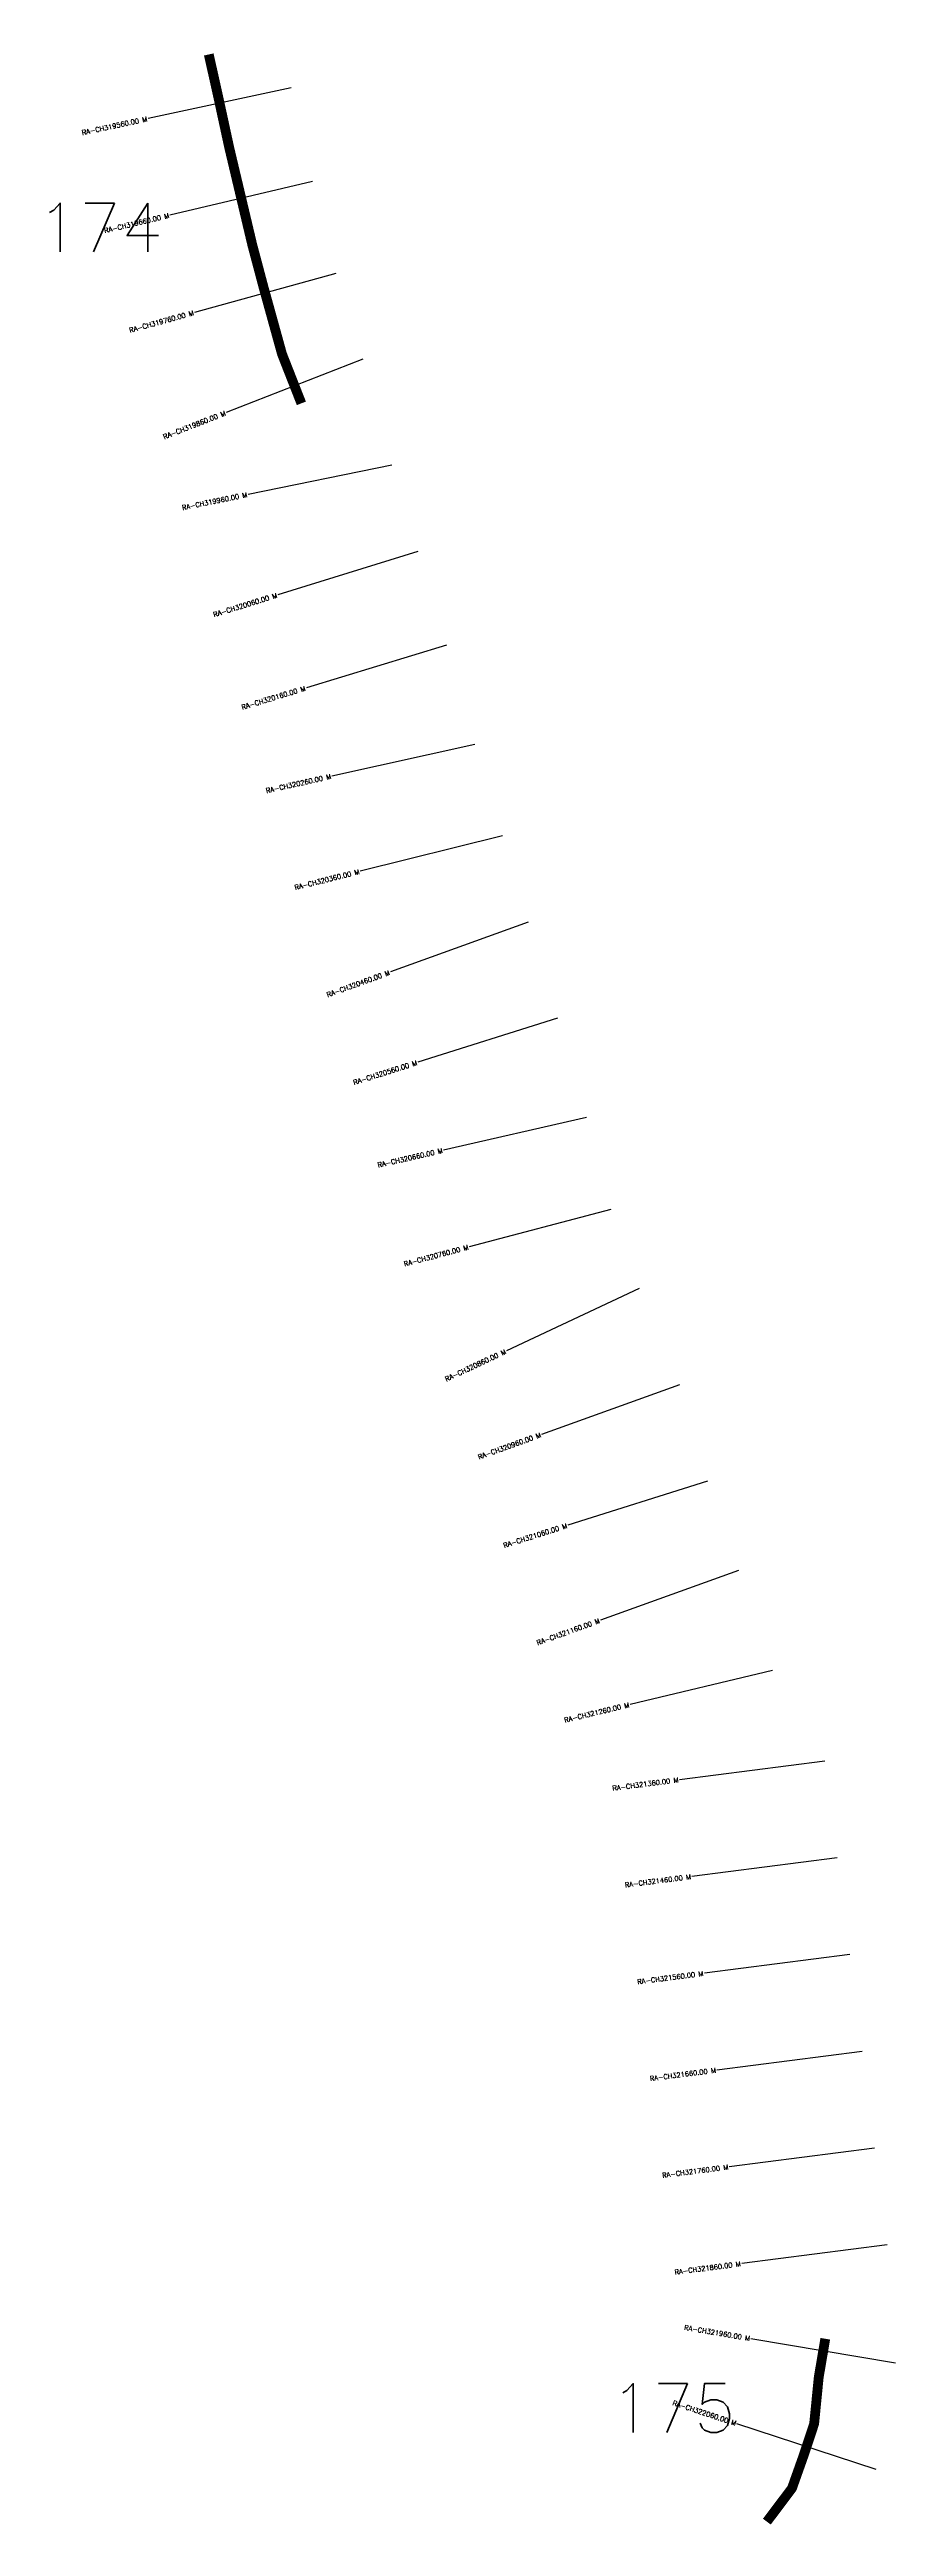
# Model space of a CAD drawing. Header units: metres. Extents: x 287512 to 290466, y 1998981 to 2001529.
# Drawn here: x 287512 to 288378, y 1998981 to 2001520 of the extents above; entities that cross this region are included whole.
import ezdxf
from ezdxf.enums import TextEntityAlignment as Align

# ---------------------------------------------------------------- set-up
doc = ezdxf.new("R2010")
doc.units = ezdxf.units.M
doc.header["$MEASUREMENT"] = 0
for name, color, linetype in [('ARTIFICIALLY PROTECTED', 4, 'Continuous'), ('CS', 134, 'Continuous'), ('CSMark', 6, 'Continuous')]:
    doc.layers.add(name, color=color, linetype=linetype)
doc.styles.get("Standard").update_dxf_attribs({"font": 'simplex.shx'})

msp = doc.modelspace()

# ---------------------------------------------------------------- linework, layer by layer
at = {"layer": 'ARTIFICIALLY PROTECTED', "const_width": 10, "flags": 128}
for points in [[(287674.8, 2001514.7), (287684.5, 2001471.2), (287695.8, 2001419), (287719.4, 2001319.3), (287731.2, 2001274.9), (287749.8, 2001207.6), (287769.6, 2001157.1)], [(288306, 1999173.4), (288299.3, 1999134), (288294.6, 1999086.3), (288283.9, 1999054), (288271.9, 1999020.2), (288246.2, 1998986)]]:
    msp.add_lwpolyline(points, dxfattribs=at)
at = {"layer": 'CS'}
for p, q in [((287759.2, 2001480.5), (287612.6, 2001448.9)), ((287781, 2001384.5), (287635.1, 2001349.9)), ((287804.8, 2001290.2), (287660.2, 2001250.3)), ((287832.4, 2001202.3), (287692.7, 2001147.7)), ((287862.2, 2001093.7), (287715.2, 2001063.8)), ((287888.9, 2001005.2), (287745.6, 2000960.8)), ((287918.2, 2000909.1), (287774.7, 2000865.5)), ((287947.3, 2000807.6), (287800.9, 2000775)), ((287975.4, 2000713.7), (287829.9, 2000677.5)), ((288001.8, 2000625.4), (287860.8, 2000574.3)), ((288031.9, 2000526.9), (287888.9, 2000481.7)), ((288061.5, 2000425.1), (287915.2, 2000391.7)), ((288086.4, 2000330.9), (287941.4, 2000292.5)), ((288115.3, 2000249.9), (287979.6, 2000186)), ((288156.7, 2000151.2), (288015.6, 2000100.4)), ((288185.5, 2000052.5), (288042.5, 2000007.2)), ((288217, 1999960.7), (288075.8, 1999909.9)), ((288251.9, 1999858.4), (288106.1, 1999823.4)), ((288305.5, 1999765.5), (288156.7, 1999746.4)), ((288318.2, 1999666.3), (288169.5, 1999647.2)), ((288331, 1999567.1), (288182.2, 1999548)), ((288343.7, 1999468), (288194.9, 1999448.8)), ((288356.5, 1999368.8), (288207.7, 1999349.7)), ((288369.2, 1999269.6), (288220.4, 1999250.5)), ((288377.8, 1999148.4), (288229.9, 1999173.5)), ((288358.1, 1999039.3), (288215.6, 1999086.3))]:
    msp.add_line(p, q, dxfattribs=at)

# ---------------------------------------------------------------- texts
at = {"char_height": 50, "attachment_point": 1}
for s, insert in [('174', (287499, 2001362.3)), ('175', (288085.8, 1999127.5))]:
    msp.add_mtext_dynamic_manual_height_columns(s, width=84.374, gutter_width=1, heights=[74.2], dxfattribs=dict(at, insert=insert))
at = {"layer": 'CSMark'}
for s, rotation, p in [('RA-CH319560.00 M', 12.1706, (287611.6, 2001448.7)), ('RA-CH319660.00 M', 13.3309, (287634.1, 2001349.7)), ('RA-CH319760.00 M', 15.4575, (287659.2, 2001250)), ('RA-CH319860.00 M', 21.3622, (287691.8, 2001147.3)), ('RA-CH319960.00 M', 11.522, (287714.2, 2001063.6)), ('RA-CH320060.00 M', 17.2155, (287744.7, 2000960.5)), ('RA-CH320160.00 M', 16.9149, (287773.7, 2000865.2)), ('RA-CH320260.00 M', 12.5625, (287799.9, 2000774.8)), ('RA-CH320360.00 M', 13.9663, (287828.9, 2000677.2)), ('RA-CH320460.00 M', 19.9383, (287859.9, 2000573.9)), ('RA-CH320560.00 M', 17.5487, (287887.9, 2000481.4)), ('RA-CH320660.00 M', 12.8621, (287914.2, 2000391.4)), ('RA-CH320760.00 M', 14.8297, (287940.5, 2000292.3)), ('RA-CH320860.00 M', 25.1867, (287978.7, 2000185.6)), ('RA-CH320960.00 M', 19.8218, (288014.7, 2000100)), ('RA-CH321060.00 M', 17.5841, (288041.5, 2000006.9)), ('RA-CH321160.00 M', 19.783, (288074.9, 1999909.6)), ('RA-CH321260.00 M', 13.4885, (288105.1, 1999823.2)), ('RA-CH321360.00 M', 7.3238, (288155.7, 1999746.3)), ('RA-CH321460.00 M', 7.3238, (288168.5, 1999647.1)), ('RA-CH321560.00 M', 7.3238, (288181.2, 1999547.9)), ('RA-CH321660.00 M', 7.3238, (288194, 1999448.7)), ('RA-CH321760.00 M', 7.3238, (288206.7, 1999349.5)), ('RA-CH321860.00 M', 7.3238, (288219.4, 1999250.3)), ('RA-CH321960.00 M', 350.348, (288228.9, 1999173.7)), ('RA-CH322060.00 M', 341.7098, (288214.7, 1999086.6))]:
    msp.add_text(s, height=5, rotation=rotation, dxfattribs=at).set_placement(p, align=Align.MIDDLE_RIGHT)

doc.saveas('drawing.dxf')
